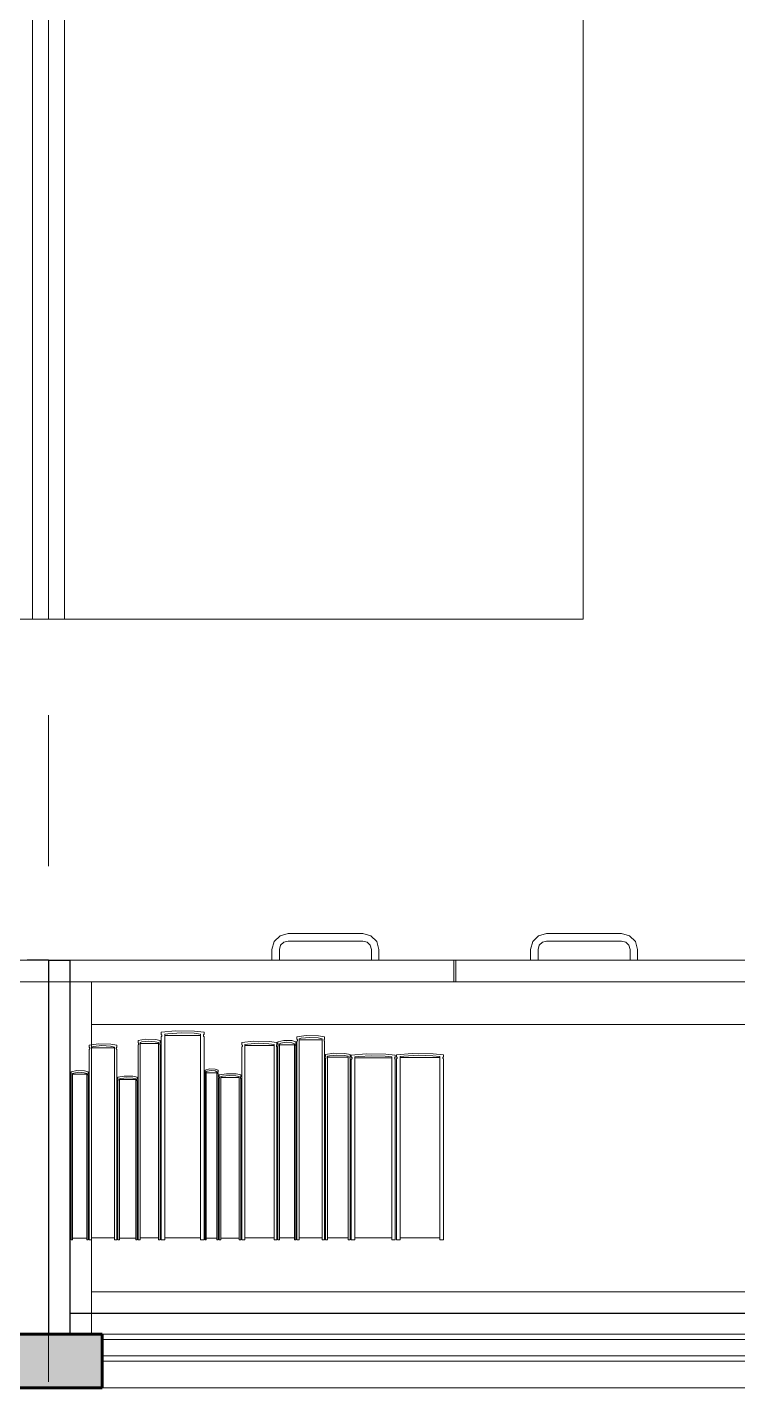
# Model space of a CAD drawing. Header units: inches. Extents: x -19 to 5698, y -728 to 92.
# Drawn here: x 201.55 to 202.215, y 18.6 to 19.872 of the extents above; entities that cross this region are included whole.
import ezdxf

# ---------------------------------------------------------------- set-up
doc = ezdxf.new("R2010")
doc.units = ezdxf.units.IN
doc.header["$MEASUREMENT"] = 0
doc.set_wipeout_variables(frame=1)
doc.linetypes.add('Hidden Line', pattern=[0.195611, 0.141111, -0.0545])
doc.linetypes.add('Wipeout_Contour', pattern=[1, 0, -1])
for name, color, linetype in [('02 _ ARQ _ ZON _ Espacio.3D', 7, 'Continuous'), ('08 _ STR _ EXT _ 09 Vigas', 251, 'Continuous'), ('Acabado - Muros', 7, 'Continuous'), ('Interior - Mobiliario', 7, 'Continuous')]:
    doc.layers.add(name, color=color, linetype=linetype)

msp = doc.modelspace()

# ---------------------------------------------------------------- linework, layer by layer
at = {"layer": '02 _ ARQ _ ZON _ Espacio.3D', "color": 254, "linetype": 'Continuous', "lineweight": 0, "flags": 128}
for points in [[(205.02, 18.65), (205.02, 29.6999), (193.32, 29.6999), (193.32, 25.3384), (194.57, 25.3384), (194.57, 25.1632), (193.32, 25.1632), (193.32, 18.6489)], [(205.0199, 6.5), (205.02, 18.6001), (193.32, 18.6001), (193.32, 6.5)]]:
    msp.add_lwpolyline(points, close=True, dxfattribs=at)
at = {"layer": 'Interior - Mobiliario', "color": 175, "linetype": 'Continuous', "lineweight": 13}
for p, q in [((201.555, 20.6037), (201.555, 19.3187)), ((201.585, 19.3187), (201.585, 20.6037)), ((201.555, 19.3187), (201.585, 19.3187)), ((201.7865, 19.0227), (201.781, 19.0172)), ((201.794, 19.0247), (201.7865, 19.0227)), ((201.79, 19.0167), (201.794, 19.0177)), ((201.864, 19.0247), (201.794, 19.0247)), ((201.794, 19.0177), (201.864, 19.0177)), ((201.8715, 19.0227), (201.864, 19.0247)), ((201.864, 19.0177), (201.868, 19.0167)), ((201.877, 19.0172), (201.8715, 19.0227)), ((202.023, 19.0172), (202.0285, 19.0227)), ((202.0285, 19.0227), (202.036, 19.0247)), ((202.036, 19.0177), (202.032, 19.0167)), ((202.036, 19.0247), (202.106, 19.0247)), ((202.106, 19.0177), (202.036, 19.0177)), ((202.106, 19.0247), (202.1135, 19.0227)), ((202.11, 19.0167), (202.106, 19.0177)), ((202.1135, 19.0227), (202.119, 19.0172)), ((201.781, 19.0172), (201.779, 19.0097)), ((201.779, 19.0097), (201.779, 18.9997)), ((201.786, 19.0097), (201.787, 19.0137)), ((201.786, 18.9997), (201.786, 19.0097)), ((201.787, 19.0137), (201.79, 19.0167)), ((201.868, 19.0167), (201.8709, 19.0137)), ((201.8709, 19.0137), (201.872, 19.0097)), ((201.872, 19.0097), (201.872, 18.9997)), ((201.879, 19.0097), (201.877, 19.0172)), ((201.879, 18.9997), (201.879, 19.0097)), ((202.021, 19.0097), (202.023, 19.0172)), ((202.021, 18.9997), (202.021, 19.0097)), ((202.029, 19.0137), (202.028, 19.0097)), ((202.028, 19.0097), (202.028, 18.9997)), ((202.032, 19.0167), (202.029, 19.0137)), ((202.1129, 19.0137), (202.11, 19.0167)), ((202.114, 19.0097), (202.1129, 19.0137)), ((202.114, 18.9997), (202.114, 19.0097)), ((202.119, 19.0172), (202.121, 19.0097)), ((202.121, 19.0097), (202.121, 18.9997)), ((201.779, 18.9997), (201.786, 18.9997)), ((201.872, 18.9997), (201.879, 18.9997)), ((201.949, 18.9997), (201.949, 18.9797)), ((202.31, 18.9997), (201.951, 18.9997)), ((201.951, 18.9997), (201.951, 18.9797)), ((202.028, 18.9997), (202.021, 18.9997)), ((202.121, 18.9997), (202.114, 18.9997)), ((203.05, 18.9797), (201.59, 18.9797)), ((201.59, 18.9797), (201.59, 18.6697)), ((203.03, 18.9797), (201.61, 18.9797)), ((201.61, 18.9797), (201.61, 18.9397)), ((202.31, 18.9797), (201.951, 18.9797)), ((201.61, 18.9397), (201.61, 18.6897)), ((201.61, 18.9397), (203.03, 18.9397)), ((201.6887, 18.9337), (201.6754, 18.9324)), ((201.6754, 18.9324), (201.6754, 18.9303)), ((201.6754, 18.9303), (201.6756, 18.9301)), ((201.6758, 18.9285), (201.6755, 18.9283)), ((201.6756, 18.9301), (201.6758, 18.9299)), ((201.6758, 18.9299), (201.676, 18.9296)), ((201.6759, 18.9288), (201.6758, 18.9285)), ((201.676, 18.929), (201.6759, 18.9288)), ((201.676, 18.9296), (201.676, 18.9293)), ((201.676, 18.9293), (201.676, 18.929)), ((201.6786, 18.9305), (201.6816, 18.931)), ((201.6786, 18.7384), (201.6786, 18.9305)), ((201.7122, 18.9295), (201.6786, 18.9295)), ((201.6816, 18.931), (201.6939, 18.9319)), ((201.7066, 18.9335), (201.6887, 18.9337)), ((201.6939, 18.9319), (201.7062, 18.9314)), ((201.7062, 18.9314), (201.7122, 18.9305)), ((201.7154, 18.9324), (201.7066, 18.9335)), ((201.7122, 18.9305), (201.7122, 18.7384)), ((201.7148, 18.9294), (201.7149, 18.9297)), ((201.7148, 18.9291), (201.7148, 18.9294)), ((201.7148, 18.9288), (201.7148, 18.9291)), ((201.715, 18.9286), (201.7148, 18.9288)), ((201.7149, 18.9297), (201.715, 18.9299)), ((201.715, 18.9299), (201.7153, 18.9302)), ((201.7152, 18.9283), (201.715, 18.9286)), ((201.7153, 18.9302), (201.7154, 18.9303)), ((201.7154, 18.9303), (201.7154, 18.9324)), ((201.811, 18.9294), (201.8024, 18.9281)), ((201.8225, 18.9291), (201.811, 18.9294)), ((201.8281, 18.9281), (201.8225, 18.9291)), ((201.6166, 18.9216), (201.6081, 18.9204)), ((201.6081, 18.9204), (201.6081, 18.9184)), ((201.6081, 18.9184), (201.6082, 18.9183)), ((201.6082, 18.9165), (201.6081, 18.9164)), ((201.6081, 18.9164), (201.6081, 18.7384)), ((201.6082, 18.9183), (201.6084, 18.918)), ((201.6083, 18.9167), (201.6082, 18.9165)), ((201.6084, 18.917), (201.6083, 18.9167)), ((201.6084, 18.918), (201.6085, 18.9178)), ((201.6085, 18.9172), (201.6084, 18.917)), ((201.6085, 18.9178), (201.6085, 18.9175)), ((201.6085, 18.9175), (201.6085, 18.9172)), ((201.6101, 18.9186), (201.6121, 18.9191)), ((201.6101, 18.7384), (201.6101, 18.9186)), ((201.6317, 18.9177), (201.6101, 18.9177)), ((201.6121, 18.9191), (201.6199, 18.9199)), ((201.6281, 18.9214), (201.6166, 18.9216)), ((201.6199, 18.9199), (201.6278, 18.9194)), ((201.6278, 18.9194), (201.6317, 18.9186)), ((201.6337, 18.9204), (201.6281, 18.9214)), ((201.6317, 18.9186), (201.6317, 18.7384)), ((201.6333, 18.9176), (201.6334, 18.9178)), ((201.6333, 18.9173), (201.6333, 18.9176)), ((201.6333, 18.917), (201.6333, 18.9173)), ((201.6334, 18.9168), (201.6333, 18.917)), ((201.6334, 18.9178), (201.6335, 18.9181)), ((201.6336, 18.9165), (201.6334, 18.9168)), ((201.6335, 18.9181), (201.6336, 18.9183)), ((201.6336, 18.9183), (201.6337, 18.9184)), ((201.6337, 18.9164), (201.6336, 18.9165)), ((201.6337, 18.9184), (201.6337, 18.9204)), ((201.6337, 18.7384), (201.6337, 18.9164)), ((201.6607, 18.9259), (201.6539, 18.9246)), ((201.6539, 18.9246), (201.6539, 18.9226)), ((201.6539, 18.9226), (201.654, 18.9225)), ((201.654, 18.9207), (201.6539, 18.9205)), ((201.6539, 18.9205), (201.6539, 18.7384)), ((201.654, 18.9225), (201.6542, 18.9222)), ((201.6541, 18.9209), (201.654, 18.9207)), ((201.6542, 18.9211), (201.6541, 18.9209)), ((201.6542, 18.9222), (201.6542, 18.922)), ((201.6542, 18.922), (201.6543, 18.9217)), ((201.6543, 18.9214), (201.6542, 18.9211)), ((201.6543, 18.9217), (201.6543, 18.9214)), ((201.6556, 18.9228), (201.6571, 18.9233)), ((201.6556, 18.7384), (201.6556, 18.9228)), ((201.6727, 18.9218), (201.6556, 18.9218)), ((201.6571, 18.9233), (201.6634, 18.9241)), ((201.6699, 18.9257), (201.6607, 18.9259)), ((201.6634, 18.9241), (201.6697, 18.9236)), ((201.6697, 18.9236), (201.6727, 18.9228)), ((201.6744, 18.9246), (201.6699, 18.9257)), ((201.6727, 18.9228), (201.6727, 18.7384)), ((201.674, 18.9217), (201.6741, 18.922)), ((201.674, 18.9215), (201.674, 18.9217)), ((201.6741, 18.9212), (201.674, 18.9215)), ((201.6741, 18.922), (201.6742, 18.9223)), ((201.6741, 18.9209), (201.6741, 18.9212)), ((201.6743, 18.9207), (201.6741, 18.9209)), ((201.6742, 18.9223), (201.6743, 18.9225)), ((201.6743, 18.9225), (201.6744, 18.9226)), ((201.6744, 18.9205), (201.6743, 18.9207)), ((201.6744, 18.9226), (201.6744, 18.9246)), ((201.6744, 18.7384), (201.6744, 18.9205)), ((201.6755, 18.9283), (201.6754, 18.9281)), ((201.6754, 18.9281), (201.6754, 18.7384)), ((201.7154, 18.9281), (201.7152, 18.9283)), ((201.7154, 18.7384), (201.7154, 18.9281)), ((201.7618, 18.924), (201.7508, 18.9227)), ((201.7508, 18.9227), (201.7508, 18.9207)), ((201.7508, 18.9207), (201.751, 18.9206)), ((201.751, 18.9188), (201.7508, 18.9187)), ((201.7508, 18.9187), (201.7508, 18.7384)), ((201.751, 18.9206), (201.7512, 18.9203)), ((201.7512, 18.919), (201.751, 18.9188)), ((201.7512, 18.9203), (201.7513, 18.9201)), ((201.7513, 18.9193), (201.7512, 18.919)), ((201.7513, 18.9201), (201.7514, 18.9198)), ((201.7514, 18.9195), (201.7513, 18.9193)), ((201.7514, 18.9198), (201.7514, 18.9195)), ((201.7535, 18.9209), (201.756, 18.9214)), ((201.7535, 18.7384), (201.7535, 18.9209)), ((201.781, 18.92), (201.7535, 18.92)), ((201.756, 18.9214), (201.766, 18.9222)), ((201.7764, 18.9237), (201.7618, 18.924)), ((201.766, 18.9222), (201.7761, 18.9217)), ((201.7761, 18.9217), (201.781, 18.9209)), ((201.7836, 18.9227), (201.7764, 18.9237)), ((201.781, 18.9209), (201.781, 18.7384)), ((201.7831, 18.9199), (201.7832, 18.9201)), ((201.7831, 18.9196), (201.7831, 18.9199)), ((201.7832, 18.9193), (201.7831, 18.9196)), ((201.7832, 18.9201), (201.7833, 18.9204)), ((201.7833, 18.9191), (201.7832, 18.9193)), ((201.7833, 18.9204), (201.7835, 18.9206)), ((201.7835, 18.9188), (201.7833, 18.9191)), ((201.7835, 18.9206), (201.7836, 18.9207)), ((201.7836, 18.9187), (201.7835, 18.9188)), ((201.7836, 18.9207), (201.7836, 18.9227)), ((201.7836, 18.7384), (201.7836, 18.9187)), ((201.7902, 18.9248), (201.7846, 18.9236)), ((201.7846, 18.9236), (201.7846, 18.9215)), ((201.7846, 18.9215), (201.7847, 18.9214)), ((201.7847, 18.9196), (201.7846, 18.9195)), ((201.7846, 18.9195), (201.7846, 18.7384)), ((201.7847, 18.9214), (201.7848, 18.9211)), ((201.7848, 18.9198), (201.7847, 18.9196)), ((201.7848, 18.9211), (201.7849, 18.9209)), ((201.7849, 18.9201), (201.7848, 18.9198)), ((201.7849, 18.9209), (201.7849, 18.9206)), ((201.7849, 18.9206), (201.7849, 18.9203)), ((201.7849, 18.9203), (201.7849, 18.9201)), ((201.786, 18.9217), (201.7873, 18.9222)), ((201.786, 18.7384), (201.786, 18.9217)), ((201.8001, 18.9208), (201.786, 18.9208)), ((201.7873, 18.9222), (201.7924, 18.923)), ((201.7977, 18.9246), (201.7902, 18.9248)), ((201.7924, 18.923), (201.7976, 18.9226)), ((201.7976, 18.9226), (201.8001, 18.9217)), ((201.8014, 18.9236), (201.7977, 18.9246)), ((201.8001, 18.9217), (201.8001, 18.7384)), ((201.8011, 18.9207), (201.8012, 18.9209)), ((201.8011, 18.9204), (201.8011, 18.9207)), ((201.8012, 18.9201), (201.8011, 18.9204)), ((201.8012, 18.9212), (201.8013, 18.9214)), ((201.8012, 18.9209), (201.8012, 18.9212)), ((201.8012, 18.9199), (201.8012, 18.9201)), ((201.8013, 18.9196), (201.8012, 18.9199)), ((201.8013, 18.9214), (201.8014, 18.9215)), ((201.8014, 18.9195), (201.8013, 18.9196)), ((201.8014, 18.9215), (201.8014, 18.9236)), ((201.8014, 18.7384), (201.8014, 18.9195)), ((201.8024, 18.9281), (201.8024, 18.926)), ((201.8024, 18.926), (201.8025, 18.9259)), ((201.8025, 18.924), (201.8024, 18.9239)), ((201.8024, 18.9239), (201.8024, 18.7384)), ((201.8025, 18.9259), (201.8027, 18.9256)), ((201.8027, 18.9243), (201.8025, 18.924)), ((201.8027, 18.9256), (201.8028, 18.9254)), ((201.8028, 18.9245), (201.8027, 18.9243)), ((201.8028, 18.9254), (201.8028, 18.9251)), ((201.8028, 18.9251), (201.8028, 18.9248)), ((201.8028, 18.9248), (201.8028, 18.9245)), ((201.8045, 18.9262), (201.8064, 18.9268)), ((201.8045, 18.7384), (201.8045, 18.9262)), ((201.8261, 18.9252), (201.8045, 18.9252)), ((201.8064, 18.9268), (201.8143, 18.9276)), ((201.8143, 18.9276), (201.8222, 18.9271)), ((201.8222, 18.9271), (201.8261, 18.9262)), ((201.8261, 18.9262), (201.8261, 18.7384)), ((201.8277, 18.9252), (201.8278, 18.9254)), ((201.8277, 18.9249), (201.8277, 18.9252)), ((201.8278, 18.9246), (201.8277, 18.9249)), ((201.8278, 18.9254), (201.8279, 18.9257)), ((201.8279, 18.9243), (201.8278, 18.9246)), ((201.8279, 18.9257), (201.828, 18.9259)), ((201.828, 18.9241), (201.8279, 18.9243)), ((201.828, 18.9259), (201.8281, 18.926)), ((201.8281, 18.9239), (201.828, 18.9241)), ((201.8281, 18.926), (201.8281, 18.9281)), ((201.8281, 18.7384), (201.8281, 18.9239)), ((201.8369, 18.9128), (201.8291, 18.9116)), ((201.8291, 18.9116), (201.8291, 18.9097)), ((201.8291, 18.9097), (201.8293, 18.9096)), ((201.8292, 18.9079), (201.8291, 18.9078)), ((201.8291, 18.9078), (201.8291, 18.7384)), ((201.8294, 18.9081), (201.8292, 18.9079)), ((201.8293, 18.9096), (201.8294, 18.9094)), ((201.8294, 18.9094), (201.8295, 18.9091)), ((201.8295, 18.9084), (201.8294, 18.9081)), ((201.8295, 18.9091), (201.8295, 18.9089)), ((201.8295, 18.9089), (201.8295, 18.9086)), ((201.8295, 18.9086), (201.8295, 18.9084)), ((201.831, 18.9099), (201.8327, 18.9104)), ((201.831, 18.7384), (201.831, 18.9099)), ((201.8504, 18.909), (201.831, 18.909)), ((201.8327, 18.9104), (201.8398, 18.9111)), ((201.8472, 18.9125), (201.8369, 18.9128)), ((201.8398, 18.9111), (201.8469, 18.9107)), ((201.8469, 18.9107), (201.8504, 18.9099)), ((201.8522, 18.9116), (201.8472, 18.9125)), ((201.8504, 18.9099), (201.8504, 18.7384)), ((201.8519, 18.9092), (201.852, 18.9094)), ((201.8519, 18.9089), (201.8519, 18.9092)), ((201.8519, 18.9087), (201.8519, 18.9089)), ((201.8519, 18.9084), (201.8519, 18.9087)), ((201.852, 18.9082), (201.8519, 18.9084)), ((201.852, 18.9094), (201.8522, 18.9096)), ((201.8521, 18.9079), (201.852, 18.9082)), ((201.8522, 18.9078), (201.8521, 18.9079)), ((201.8522, 18.9097), (201.8522, 18.9116)), ((201.8522, 18.9096), (201.8522, 18.9097)), ((201.8522, 18.7384), (201.8522, 18.9078)), ((201.867, 18.9122), (201.8532, 18.911)), ((201.8532, 18.911), (201.8532, 18.9091)), ((201.8532, 18.9091), (201.8535, 18.909)), ((201.8534, 18.9073), (201.8532, 18.9072)), ((201.8532, 18.9072), (201.8532, 18.7384)), ((201.8537, 18.9075), (201.8534, 18.9073)), ((201.8535, 18.909), (201.8537, 18.9088)), ((201.8537, 18.9088), (201.8539, 18.9085)), ((201.8538, 18.9078), (201.8537, 18.9075)), ((201.8539, 18.908), (201.8538, 18.9078)), ((201.8539, 18.9085), (201.8539, 18.9083)), ((201.8539, 18.9083), (201.8539, 18.908)), ((201.8565, 18.9093), (201.8597, 18.9098)), ((201.8565, 18.7384), (201.8565, 18.9093)), ((201.8911, 18.9084), (201.8565, 18.9084)), ((201.8597, 18.9098), (201.8723, 18.9105)), ((201.8854, 18.912), (201.867, 18.9122)), ((201.8723, 18.9105), (201.8849, 18.9101)), ((201.8849, 18.9101), (201.8911, 18.9093)), ((201.8944, 18.911), (201.8854, 18.912)), ((201.8911, 18.9093), (201.8911, 18.7384)), ((201.8937, 18.9083), (201.8938, 18.9086)), ((201.8937, 18.9081), (201.8937, 18.9083)), ((201.8938, 18.9078), (201.8937, 18.9081)), ((201.8938, 18.9086), (201.894, 18.9088)), ((201.8939, 18.9076), (201.8938, 18.9078)), ((201.8942, 18.9074), (201.8939, 18.9076)), ((201.894, 18.9088), (201.8942, 18.909)), ((201.8942, 18.909), (201.8944, 18.9091)), ((201.8944, 18.9072), (201.8942, 18.9074)), ((201.8944, 18.9091), (201.8944, 18.911)), ((201.8944, 18.7384), (201.8944, 18.9072)), ((201.9101, 18.9125), (201.8954, 18.9114)), ((201.8954, 18.9114), (201.8954, 18.9095)), ((201.8954, 18.9095), (201.8956, 18.9093)), ((201.8956, 18.9077), (201.8954, 18.9076)), ((201.8954, 18.9076), (201.8954, 18.7384)), ((201.8956, 18.9093), (201.8959, 18.9091)), ((201.8958, 18.9079), (201.8956, 18.9077)), ((201.896, 18.9081), (201.8958, 18.9079)), ((201.8959, 18.9091), (201.8961, 18.9089)), ((201.8961, 18.9084), (201.896, 18.9081)), ((201.8961, 18.9089), (201.8961, 18.9086)), ((201.8961, 18.9086), (201.8961, 18.9084)), ((201.8989, 18.9096), (201.9023, 18.9101)), ((201.8989, 18.7384), (201.8989, 18.9096)), ((201.936, 18.9088), (201.8989, 18.9088)), ((201.9023, 18.9101), (201.9158, 18.9109)), ((201.9299, 18.9123), (201.9101, 18.9125)), ((201.9158, 18.9109), (201.9294, 18.9104)), ((201.9294, 18.9104), (201.936, 18.9096)), ((201.9396, 18.9114), (201.9299, 18.9123)), ((201.936, 18.9096), (201.936, 18.7384)), ((201.9388, 18.9084), (201.9389, 18.9087)), ((201.9389, 18.9082), (201.9388, 18.9084)), ((201.9389, 18.9087), (201.939, 18.9089)), ((201.9391, 18.9079), (201.9389, 18.9082)), ((201.939, 18.9089), (201.9391, 18.9092)), ((201.9391, 18.9092), (201.9394, 18.9094)), ((201.9393, 18.9077), (201.9391, 18.9079)), ((201.9396, 18.9076), (201.9393, 18.9077)), ((201.9394, 18.9094), (201.9396, 18.9095)), ((201.9396, 18.9095), (201.9396, 18.9114)), ((201.9396, 18.7384), (201.9396, 18.9076)), ((201.6035, 18.8963), (201.5963, 18.8965)), ((201.5984, 18.895), (201.6034, 18.8946)), ((201.6034, 18.8946), (201.6058, 18.8939)), ((201.6071, 18.8954), (201.6035, 18.8963)), ((201.6058, 18.8939), (201.6058, 18.7384)), ((201.6068, 18.8932), (201.6069, 18.8935)), ((201.6068, 18.893), (201.6068, 18.8932)), ((201.6068, 18.8928), (201.6068, 18.893)), ((201.6068, 18.8926), (201.6068, 18.8928)), ((201.6069, 18.8923), (201.6068, 18.8926)), ((201.6069, 18.8935), (201.607, 18.8937)), ((201.607, 18.8921), (201.6069, 18.8923)), ((201.607, 18.8937), (201.6071, 18.8937)), ((201.6071, 18.892), (201.607, 18.8921)), ((201.6071, 18.8937), (201.6071, 18.8954)), ((201.6071, 18.7384), (201.6071, 18.892)), ((201.6408, 18.8914), (201.6347, 18.8903)), ((201.6347, 18.8903), (201.6347, 18.8887)), ((201.6489, 18.8912), (201.6408, 18.8914)), ((201.6529, 18.8903), (201.6489, 18.8912)), ((201.6529, 18.8887), (201.6529, 18.8903)), ((201.7204, 18.8981), (201.7164, 18.897)), ((201.7164, 18.897), (201.7164, 18.8953)), ((201.7164, 18.8953), (201.7165, 18.8952)), ((201.7165, 18.8936), (201.7164, 18.8935)), ((201.7164, 18.8935), (201.7164, 18.7384)), ((201.7165, 18.8952), (201.7166, 18.895)), ((201.7166, 18.894), (201.7165, 18.8938)), ((201.7165, 18.8938), (201.7165, 18.8936)), ((201.7166, 18.895), (201.7166, 18.8947)), ((201.7166, 18.8947), (201.7166, 18.8945)), ((201.7166, 18.8945), (201.7166, 18.8943)), ((201.7166, 18.8943), (201.7166, 18.894)), ((201.7174, 18.8954), (201.7183, 18.8959)), ((201.7174, 18.7384), (201.7174, 18.8954)), ((201.7275, 18.8946), (201.7174, 18.8946)), ((201.7183, 18.8959), (201.722, 18.8966)), ((201.7258, 18.8979), (201.7204, 18.8981)), ((201.722, 18.8966), (201.7257, 18.8962)), ((201.7257, 18.8962), (201.7275, 18.8954)), ((201.7285, 18.897), (201.7258, 18.8979)), ((201.7275, 18.8954), (201.7275, 18.7384)), ((201.7283, 18.895), (201.7284, 18.8952)), ((201.7283, 18.8948), (201.7283, 18.895)), ((201.7283, 18.8946), (201.7283, 18.8948)), ((201.7283, 18.8943), (201.7283, 18.8946)), ((201.7283, 18.8941), (201.7283, 18.8943)), ((201.7283, 18.8939), (201.7283, 18.8941)), ((201.7284, 18.8937), (201.7283, 18.8939)), ((201.7284, 18.8952), (201.7285, 18.8953)), ((201.7285, 18.8935), (201.7284, 18.8937)), ((201.7285, 18.8953), (201.7285, 18.897)), ((201.7285, 18.7384), (201.7285, 18.8935)), ((201.7363, 18.8935), (201.7295, 18.8925)), ((201.7295, 18.8925), (201.7295, 18.8908)), ((201.7295, 18.8908), (201.7296, 18.8907)), ((201.7296, 18.8907), (201.7297, 18.8905)), ((201.7297, 18.8905), (201.7298, 18.8903)), ((201.7298, 18.8903), (201.7298, 18.8901)), ((201.7311, 18.891), (201.7326, 18.8914)), ((201.7311, 18.7384), (201.7311, 18.891)), ((201.7326, 18.8914), (201.7389, 18.8921)), ((201.7454, 18.8934), (201.7363, 18.8935)), ((201.7389, 18.8921), (201.7452, 18.8917)), ((201.7452, 18.8917), (201.7482, 18.891)), ((201.7498, 18.8925), (201.7454, 18.8934)), ((201.7482, 18.891), (201.7482, 18.7384)), ((201.7495, 18.8901), (201.7496, 18.8903)), ((201.7496, 18.8906), (201.7498, 18.8907)), ((201.7496, 18.8903), (201.7496, 18.8906)), ((201.7498, 18.8908), (201.7498, 18.8925)), ((201.7498, 18.8907), (201.7498, 18.8908)), ((201.6347, 18.8887), (201.6348, 18.8886)), ((201.6348, 18.8871), (201.6347, 18.887)), ((201.6347, 18.887), (201.6347, 18.7384)), ((201.6348, 18.8886), (201.6349, 18.8884)), ((201.6349, 18.8873), (201.6348, 18.8871)), ((201.6349, 18.8884), (201.635, 18.8882)), ((201.635, 18.8875), (201.6349, 18.8873)), ((201.635, 18.8882), (201.635, 18.8879)), ((201.635, 18.8879), (201.635, 18.8877)), ((201.635, 18.8877), (201.635, 18.8875)), ((201.6362, 18.8888), (201.6376, 18.8893)), ((201.6362, 18.7384), (201.6362, 18.8888)), ((201.6515, 18.8881), (201.6362, 18.8881)), ((201.6376, 18.8893), (201.6431, 18.8899)), ((201.6431, 18.8899), (201.6487, 18.8895)), ((201.6487, 18.8895), (201.6515, 18.8888)), ((201.6515, 18.8888), (201.6515, 18.7384)), ((201.6526, 18.888), (201.6527, 18.8882)), ((201.6526, 18.8878), (201.6526, 18.888)), ((201.6527, 18.8875), (201.6526, 18.8878)), ((201.6527, 18.8884), (201.6529, 18.8886)), ((201.6527, 18.8882), (201.6527, 18.8884)), ((201.6527, 18.8873), (201.6527, 18.8875)), ((201.6528, 18.8871), (201.6527, 18.8873)), ((201.6529, 18.887), (201.6528, 18.8871)), ((201.6529, 18.8886), (201.6529, 18.8887)), ((201.6529, 18.7384), (201.6529, 18.887)), ((201.7297, 18.8894), (201.7295, 18.8892)), ((201.7295, 18.8892), (201.7295, 18.8891)), ((201.7295, 18.8891), (201.7295, 18.7384)), ((201.7298, 18.8896), (201.7297, 18.8894)), ((201.7298, 18.8901), (201.7298, 18.8898)), ((201.7298, 18.8898), (201.7298, 18.8896)), ((201.7482, 18.8902), (201.7311, 18.8902)), ((201.7495, 18.8899), (201.7495, 18.8901)), ((201.7495, 18.8897), (201.7495, 18.8899)), ((201.7496, 18.8895), (201.7495, 18.8897)), ((201.7497, 18.8893), (201.7496, 18.8895)), ((201.7498, 18.8891), (201.7497, 18.8893)), ((201.7498, 18.7384), (201.7498, 18.8891)), ((201.6058, 18.7384), (201.6071, 18.7384)), ((201.6081, 18.7384), (201.6101, 18.7384)), ((201.6101, 18.7402), (201.6317, 18.7402)), ((201.6317, 18.7384), (201.6337, 18.7384)), ((201.6347, 18.7384), (201.6362, 18.7384)), ((201.6362, 18.7399), (201.6515, 18.7399)), ((201.6515, 18.7384), (201.6529, 18.7384)), ((201.6539, 18.7384), (201.6556, 18.7384)), ((201.6556, 18.7403), (201.6727, 18.7403)), ((201.6727, 18.7384), (201.6744, 18.7384)), ((201.6754, 18.7384), (201.6786, 18.7384)), ((201.6786, 18.7403), (201.7122, 18.7403)), ((201.7122, 18.7384), (201.7154, 18.7384)), ((201.7164, 18.7384), (201.7174, 18.7384)), ((201.7174, 18.74), (201.7275, 18.74)), ((201.7275, 18.7384), (201.7285, 18.7384)), ((201.7295, 18.7384), (201.7311, 18.7384)), ((201.7311, 18.7399), (201.7482, 18.7399)), ((201.7482, 18.7384), (201.7498, 18.7384)), ((201.7508, 18.7384), (201.7535, 18.7384)), ((201.7535, 18.7402), (201.781, 18.7402)), ((201.781, 18.7384), (201.7836, 18.7384)), ((201.7846, 18.7384), (201.786, 18.7384)), ((201.786, 18.7402), (201.8001, 18.7402)), ((201.8001, 18.7384), (201.8014, 18.7384)), ((201.8024, 18.7384), (201.8045, 18.7384)), ((201.8045, 18.7403), (201.8261, 18.7403)), ((201.8261, 18.7384), (201.8281, 18.7384)), ((201.8291, 18.7384), (201.831, 18.7384)), ((201.831, 18.7401), (201.8504, 18.7401)), ((201.8504, 18.7384), (201.8522, 18.7384)), ((201.8532, 18.7384), (201.8565, 18.7384)), ((201.8565, 18.7401), (201.8911, 18.7401)), ((201.8911, 18.7384), (201.8944, 18.7384)), ((201.8954, 18.7384), (201.8989, 18.7384)), ((201.8989, 18.7401), (201.936, 18.7401)), ((201.936, 18.7384), (201.9396, 18.7384)), ((203.03, 18.6897), (201.61, 18.6897)), ((201.59, 18.6697), (203.05, 18.6697))]:
    msp.add_line(p, q, dxfattribs=at)
at = {"layer": 'Interior - Mobiliario', "color": 175, "linetype": 'Continuous', "lineweight": 13, "flags": 128}
for points in [[(201.57, 20.6187), (200.07, 20.6187), (200.07, 20.0187), (201.07, 20.0187), (201.07, 19.3187), (201.57, 19.3187)], [(201.57, 20.6187), (203.07, 20.6187), (203.07, 20.0187), (202.07, 20.0187), (202.07, 19.3187), (201.57, 19.3187)]]:
    msp.add_lwpolyline(points, close=True, dxfattribs=at)

# ---------------------------------------------------------------- next in the draw order: wipeouts: each hides what was drawn before it
at = {"color": 254, "linetype": 'Wipeout_Contour', "lineweight": 0, "ltscale": 6502.180588}
msp.add_wipeout([(203.05, 18.6697), (201.59, 18.6697), (201.59, 18.6497), (203.05, 18.6497)], dxfattribs=at).dxf.layer = 'Interior - Mobiliario'

# ---------------------------------------------------------------- next in the draw order: linework, layer by layer
at = {"layer": 'Interior - Mobiliario', "color": 175, "linetype": 'Continuous', "lineweight": 13}
for p, q in [((201.61, 18.6897), (201.61, 18.6497)), ((203.05, 18.6697), (201.59, 18.6697)), ((201.59, 18.6697), (201.59, 18.6497)), ((201.59, 18.6497), (203.05, 18.6497)), ((201.61, 18.6497), (203.03, 18.6497))]:
    msp.add_line(p, q, dxfattribs=at)
at = {"layer": 'Interior - Mobiliario', "color": 175, "linetype": 'Continuous', "lineweight": 30}
for p, q in [((201.59, 18.6697), (201.59, 18.6497)), ((201.59, 18.6697), (203.05, 18.6697)), ((201.59, 18.6497), (203.05, 18.6497))]:
    msp.add_line(p, q, dxfattribs=at)

# ---------------------------------------------------------------- next in the draw order: wipeouts: each hides what was drawn before it
at = {"color": 254, "linetype": 'Wipeout_Contour', "lineweight": 0, "ltscale": 6499.228442}
msp.add_wipeout([(201.59, 18.9997), (201.57, 18.9997), (201.57, 18.6497), (201.59, 18.6497)], dxfattribs=at).dxf.layer = 'Interior - Mobiliario'

# ---------------------------------------------------------------- next in the draw order: linework, layer by layer
at = {"layer": 'Interior - Mobiliario', "color": 175, "linetype": 'Continuous', "lineweight": 30}
for p, q in [((201.57, 18.9997), (201.57, 18.6497)), ((201.57, 18.9997), (201.59, 18.9997)), ((201.59, 18.9997), (201.59, 18.6497)), ((201.57, 18.6497), (201.59, 18.6497))]:
    msp.add_line(p, q, dxfattribs=at)
at = {"layer": 'Interior - Mobiliario', "color": 175, "linetype": 'Continuous', "lineweight": 13}
for p, q in [((201.59, 18.9997), (201.57, 18.9997)), ((201.57, 18.9997), (201.57, 18.6497)), ((201.57, 18.9997), (203.07, 18.9997)), ((201.57, 18.6497), (201.57, 18.9997)), ((201.59, 18.6497), (201.59, 18.9997)), ((203.05, 18.9997), (201.59, 18.9997)), ((201.59, 18.9997), (201.59, 18.6497)), ((203.05, 18.9997), (201.59, 18.9997)), ((201.59, 18.9997), (201.59, 18.6697)), ((201.59, 18.9997), (201.949, 18.9997)), ((201.59, 18.9997), (201.59, 18.9797)), ((201.61, 18.9797), (201.57, 18.9797)), ((201.57, 18.9797), (201.57, 18.6497)), ((203.05, 18.9797), (201.59, 18.9797)), ((201.59, 18.9797), (201.59, 18.6697)), ((203.05, 18.9797), (201.59, 18.9797)), ((201.59, 18.9797), (201.59, 18.6697)), ((201.59, 18.9797), (201.949, 18.9797)), ((201.5963, 18.8965), (201.591, 18.8954)), ((201.591, 18.8954), (201.591, 18.8937)), ((201.591, 18.8937), (201.591, 18.8936)), ((201.591, 18.8936), (201.5911, 18.8934)), ((201.5911, 18.8923), (201.591, 18.8921)), ((201.591, 18.8921), (201.591, 18.892)), ((201.591, 18.892), (201.591, 18.7384)), ((201.5911, 18.8934), (201.5912, 18.8932)), ((201.5912, 18.8925), (201.5911, 18.8923)), ((201.5912, 18.8932), (201.5912, 18.893)), ((201.5912, 18.893), (201.5912, 18.8927)), ((201.5912, 18.8927), (201.5912, 18.8925)), ((201.5923, 18.8939), (201.5935, 18.8943)), ((201.5923, 18.7384), (201.5923, 18.8939)), ((201.6058, 18.8931), (201.5923, 18.8931)), ((201.5935, 18.8943), (201.5984, 18.895)), ((201.591, 18.7384), (201.5923, 18.7384)), ((201.5923, 18.74), (201.6058, 18.74)), ((201.59, 18.6697), (203.05, 18.6697)), ((201.59, 18.6697), (203.05, 18.6697)), ((201.59, 18.6697), (203.05, 18.6697)), ((201.57, 18.6497), (201.59, 18.6497)), ((201.57, 18.6497), (201.61, 18.6497)), ((203.07, 18.6497), (201.57, 18.6497)), ((201.59, 18.6497), (203.05, 18.6497))]:
    msp.add_line(p, q, dxfattribs=at)

# ---------------------------------------------------------------- next in the draw order: wipeouts: each hides what was drawn before it
at = {"color": 254, "linetype": 'Wipeout_Contour', "lineweight": 0, "ltscale": 9756.646602}
msp.add_wipeout([(201.62, 18.65), (201.62, 18.6), (203.77, 18.6), (203.77, 18.617), (203.7535, 18.617), (203.7535, 18.65)], dxfattribs=at).dxf.layer = 'Acabado - Muros'
at = {"color": 254, "linetype": 'Wipeout_Contour', "lineweight": 0, "ltscale": 6499.148447}
msp.add_wipeout([(201.55, 18.9997), (201.55, 18.6497), (201.57, 18.6497), (201.57, 18.9997)], dxfattribs=at).dxf.layer = 'Interior - Mobiliario'

# ---------------------------------------------------------------- next in the draw order: linework, layer by layer
at = {"layer": '08 _ STR _ EXT _ 09 Vigas', "color": 251, "linetype": 'Hidden Line', "lineweight": 13, "true_color": 0x636466}
msp.add_line((201.57, 17.4), (201.57, 29.7), dxfattribs=at)
at = {"layer": 'Acabado - Muros', "color": 7, "linetype": 'Continuous', "lineweight": 60}
msp.add_line((201.62, 18.6), (201.52, 18.6), dxfattribs=at)
at = {"layer": 'Acabado - Muros', "color": 251, "linetype": 'Continuous', "lineweight": 13, "flags": 128}
for points in [[(203.7535, 18.65), (201.62, 18.65)], [(204.97, 18.6), (203.77, 18.6), (201.62, 18.6)]]:
    msp.add_lwpolyline(points, dxfattribs=at)
at = {"layer": 'Interior - Mobiliario', "color": 175, "linetype": 'Continuous', "lineweight": 13}
for p, q in [((201.57, 18.9997), (200.07, 18.9997)), ((201.55, 18.9997), (201.57, 18.9997)), ((201.57, 18.9997), (201.57, 18.6497)), ((201.57, 18.6497), (201.57, 18.9997)), ((201.53, 18.9797), (201.57, 18.9797)), ((201.57, 18.9797), (201.57, 18.6497)), ((200.07, 18.6497), (201.57, 18.6497)), ((201.57, 18.6497), (201.53, 18.6497)), ((201.57, 18.6497), (201.55, 18.6497))]:
    msp.add_line(p, q, dxfattribs=at)
at = {"layer": 'Interior - Mobiliario', "color": 175, "linetype": 'Continuous', "lineweight": 30}
for p, q in [((201.57, 18.9997), (201.55, 18.9997)), ((201.57, 18.9997), (201.57, 18.6497)), ((201.57, 18.6497), (201.55, 18.6497))]:
    msp.add_line(p, q, dxfattribs=at)

# ---------------------------------------------------------------- next in the draw order: wipeouts: each hides what was drawn before it
at = {"color": 254, "linetype": 'Wipeout_Contour', "lineweight": 0, "ltscale": 6503.646325}
msp.add_wipeout([(201.62, 18.645), (201.62, 18.625), (203.7535, 18.625), (203.7535, 18.645)], dxfattribs=at).dxf.layer = 'Acabado - Muros'

# ---------------------------------------------------------------- next in the draw order: hatches: boundary and pattern name
at = {"layer": 'Acabado - Muros', "linetype": 'Continuous', "lineweight": 0}
msp.add_hatch(color=254, dxfattribs=at).paths.add_polyline_path([(201.52, 18.6), (201.62, 18.6), (201.62, 18.65), (201.52, 18.65)])
h = msp.add_hatch(dxfattribs=at)
h.set_pattern_fill('CONTRACHAPADO_0002', color=254, style=0, pattern_type=2)
h.set_pattern_definition([(0, (185.000038, 1e-08), (0, 0.03), [])])
h.paths.add_polyline_path([(201.62, 18.645), (201.62, 18.625), (203.7535, 18.625), (203.7535, 18.645)])

# ---------------------------------------------------------------- next in the draw order: linework, layer by layer
at = {"layer": 'Acabado - Muros', "color": 7, "linetype": 'Continuous', "lineweight": 60}
for q in [(201.52, 18.65), (201.62, 18.6)]:
    msp.add_line((201.62, 18.65), q, dxfattribs=at)
at = {"layer": 'Acabado - Muros', "color": 7, "linetype": 'Continuous', "lineweight": 13, "flags": 128}
msp.add_lwpolyline([(201.62, 18.645), (201.62, 18.625), (203.7535, 18.625), (203.7535, 18.645)], close=True, dxfattribs=at)

doc.saveas('drawing.dxf')
